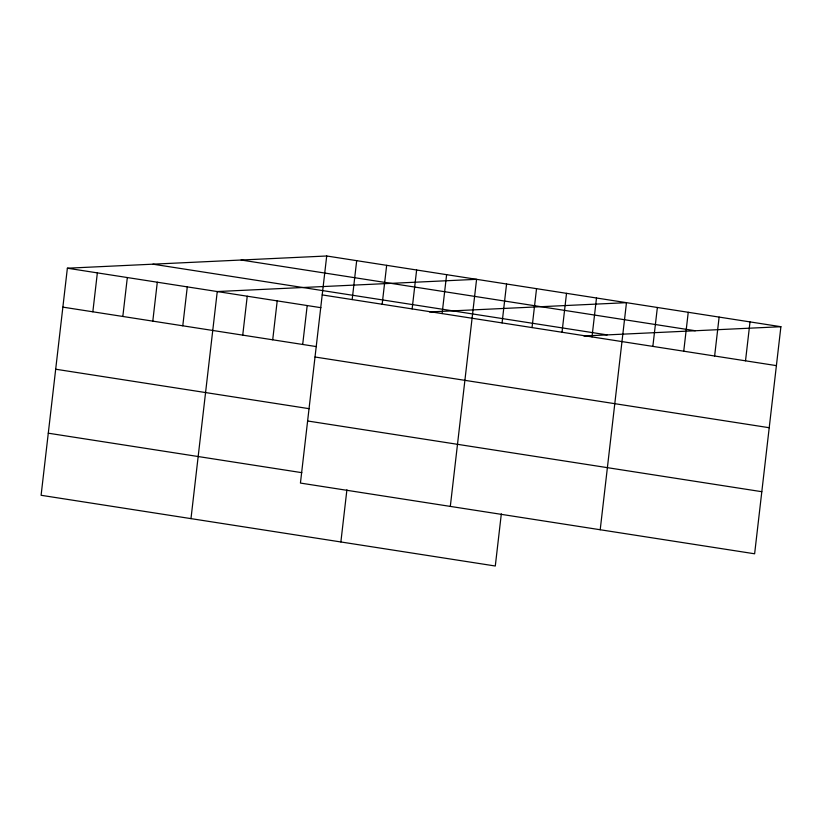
<?xml version="1.0" encoding="UTF-8"?>
<svg xmlns="http://www.w3.org/2000/svg" width="822" height="822" viewBox="0 0 822 822"><rect width="100%" height="100%" fill="white"/><g stroke="black" fill="none" stroke-linecap="round" stroke-linejoin="round"><path stroke-width="1.23" d="M326.704 255.991L300.431 483.069L754.627 553.792L780.9 326.714L326.704 255.991L67.373 268.208L41.1 495.286L495.296 566.009L501.328 513.853M92.845 311.795L97.356 272.873M122.827 316.46L127.328 277.548M152.8 321.125L157.3 282.213M182.782 325.8L187.282 286.878M190.981 518.631L217.255 291.543L476.585 279.326L450.312 506.414M242.737 335.129L247.237 296.218M272.709 339.794L277.209 300.883M302.691 344.469L307.192 305.548M352.176 299.578L356.686 260.656M340.873 541.965L346.905 489.809M382.158 304.243L386.659 265.331M412.13 308.908L416.631 269.996M442.113 313.583L446.613 274.661M502.067 322.912L506.568 284.001M532.039 327.577L536.54 288.666M562.022 332.252L566.522 293.331M591.994 336.917L596.495 297.996M600.204 529.748L626.477 302.671L429.495 311.949M652.853 346.391L657.364 307.479M683.74 351.2L688.24 312.288M714.626 356.008L719.127 317.097M745.513 360.817L750.013 321.905M583.918 335.993L780.9 326.714M241.123 260.019L695.32 330.742M152.954 264.181L607.15 334.893M322.203 294.913L776.4 365.626M67.373 268.208L320.929 307.685M62.873 307.13L316.429 346.607M315.021 357.005L769.217 427.717M55.691 369.222L309.236 408.698M307.613 420.977L761.809 491.7M48.282 433.194L301.838 472.671"/></g></svg>
